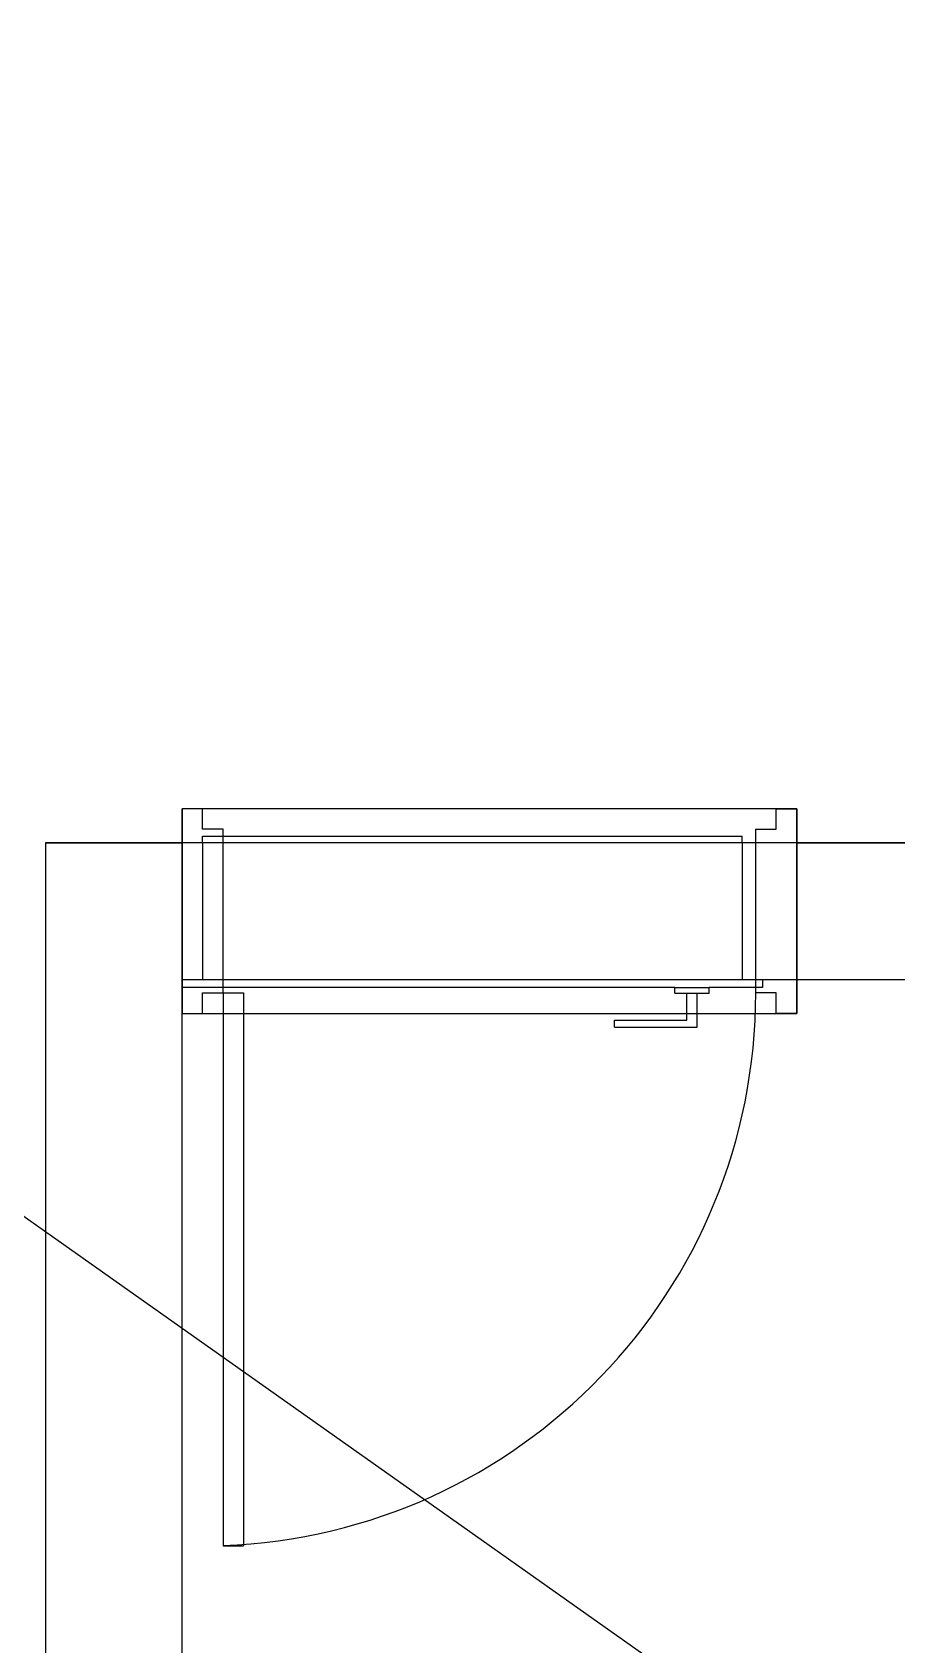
# Model space of a CAD drawing. Header units: millimetres. Extents: x -41292 to 298682, y -22072 to 33155.
# Drawn here: x 33915 to 35181, y -9394 to -7032 of the extents above; entities that cross this region are included whole.
import ezdxf

# ---------------------------------------------------------------- set-up
doc = ezdxf.new("R2010")
doc.units = ezdxf.units.MM
for name, color, linetype in [('벽1', 2, 'Continuous'), ('창호', 4, 'Continuous'), ('틀', 8, 'Continuous')]:
    doc.layers.add(name, color=color, linetype=linetype)

# ---------------------------------------------------------------- blocks, each defined once
blk = doc.blocks.new('rmfnasesx')
for p, q in [((61627.9, 7293), (61627.9, 7303)), ((61627.9, 7303), (62417.9, 7303)), ((62417.9, 7293), (62417.9, 7303)), ((61397.9, 7293), (61397.9, 6061)), ((61627.9, 7293), (61397.9, 7293)), ((62417.9, 7293), (61627.9, 7293)), ((61627.9, 7293), (61627.9, 7093)), ((62707.9, 7293), (62417.9, 7293)), ((62417.9, 7293), (62417.9, 7093)), ((61597.9, 7093), (61627.9, 7093)), ((61597.9, 7081), (61597.9, 7093)), ((61627.9, 7093), (62417.9, 7093)), ((62417.9, 7093), (62447.9, 7093)), ((62447.9, 7093), (62447.9, 7081)), ((62447.9, 7093), (62677.9, 7093)), ((61597.9, 3669), (61597.9, 7081)), ((62319.4, 7081), (61597.9, 7081)), ((62319.4, 7073), (62319.4, 7081)), ((62319.4, 7081), (62369.9, 7081)), ((62319.4, 7073), (62337.1, 7073)), ((62337.1, 7033), (62337.1, 7073)), ((62337.1, 7073), (62352.3, 7073)), ((62352.3, 7023), (62352.3, 7073)), ((62352.3, 7073), (62369.9, 7073)), ((62369.9, 7073), (62369.9, 7081)), ((62447.9, 7081), (62369.9, 7081)), ((62231, 7033), (62337.1, 7033)), ((62231, 7023), (62231, 7033)), ((62231, 7023), (62352.3, 7023))]:
    blk.add_line(p, q)

msp = doc.modelspace()

# ---------------------------------------------------------------- linework, layer by layer
msp.add_lwpolyline([(21289.27, 153.15), (42289.27, -14696.85)])
at = {"layer": '벽1'}
for p, q in [((33934.67, -8219.42), (33934.67, -11969.42)), ((33934.67, -8219.42), (34134.67, -8219.42)), ((34134.67, -8419.42), (34134.67, -8219.42)), ((35034.67, -8219.42), (35864.67, -8219.42)), ((35034.67, -8419.42), (35034.67, -8219.42)), ((34134.67, -11969.42), (34134.67, -8419.42)), ((35034.67, -8419.42), (36714.67, -8419.42))]:
    msp.add_line(p, q, dxfattribs=at)
at = {"layer": '창호'}
msp.add_arc((34164.67, -8439.42), 810, 272.12255, 0, dxfattribs=at)
at = {"layer": '틀'}
for p, q in [((35034.67, -8169.42), (34134.67, -8169.42)), ((34134.67, -8169.42), (34134.67, -8469.42)), ((34134.67, -8469.42), (34134.67, -8169.42)), ((35034.67, -8469.42), (35034.67, -8169.42)), ((34194.67, -8439.42), (34194.67, -9249.42)), ((34194.67, -8439.42), (34224.67, -8439.42)), ((34224.67, -8439.42), (34224.67, -9248.86)), ((34134.67, -8469.42), (35034.67, -8469.42)), ((34194.67, -9249.42), (34224.67, -9249.42))]:
    msp.add_line(p, q, dxfattribs=at)
for points in [[(34134.67, -8469.42), (34164.67, -8469.42), (34164.67, -8439.42), (34194.67, -8439.42), (34194.67, -8199.42), (34164.67, -8199.42), (34164.67, -8169.42), (34134.67, -8169.42), (34134.67, -8469.42)], [(35034.67, -8469.42), (35004.67, -8469.42), (35004.67, -8439.42), (34974.67, -8439.42), (34974.67, -8199.42), (35004.67, -8199.42), (35004.67, -8169.42), (35034.67, -8169.42), (35034.67, -8469.42)]]:
    msp.add_lwpolyline(points, dxfattribs=at)

# ---------------------------------------------------------------- block references
msp.add_blockref('rmfnasesx', (-27463.27, -15512.43))

doc.saveas('drawing.dxf')
